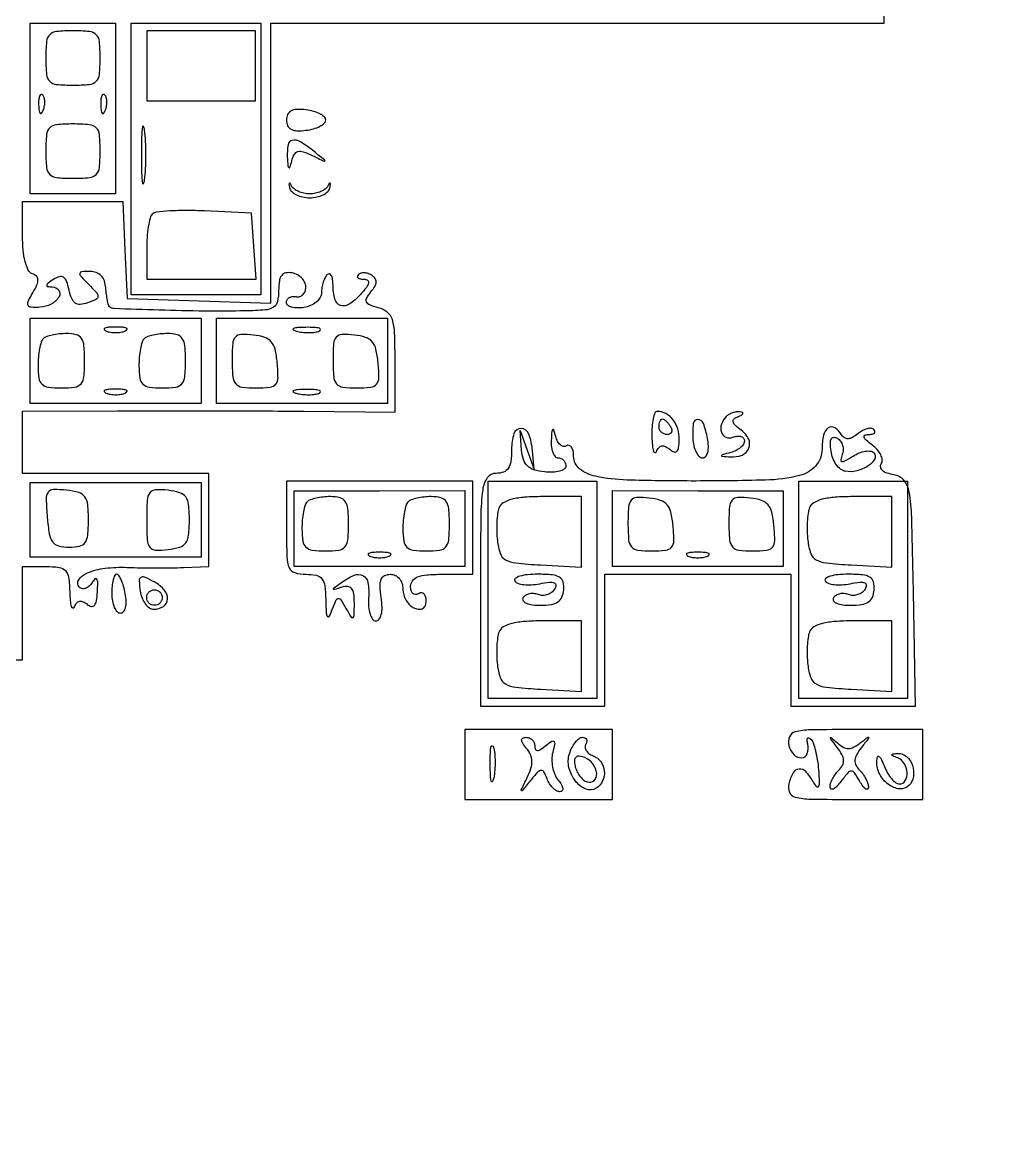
# Model space of a CAD drawing. Extents: x 4 to 1603, y 7 to 792.
# Drawn here: x 790 to 915.1, y 529 to 674.1 of the extents above; entities that cross this region are included whole.
import ezdxf

# ---------------------------------------------------------------- set-up
doc = ezdxf.new("R2010")
doc.units = 0

msp = doc.modelspace()

# ---------------------------------------------------------------- linework, layer by layer
for points in [[(4.463028, 790.750623, 0.090794), (4.267848, 789.688086, 0.000004), (4.202933, 675.011121, 0.000189), (4.180203, 548.51456, 0.000114), (4.244173, 398.5), (4.5, 7.5), (803.751263, 7.249377), (1603.002525, 6.998755), (1602.751263, 399.249377), (1602.5, 791.5), (803.718854, 791.750623, 0.000059), (387.797189, 791.831666, 0.000332), (164.795027, 791.700628, 0.000012), (5.544081, 791.497643, 0.311183)], [(793, 669.5, 0.021868), (793.093097, 667.372388, 0.176278), (793.5, 666.5, 0.176278), (794.372388, 666.093097, 0.021868), (796.5, 666, 0.021868), (798.627612, 666.093097, 0.176278), (799.5, 666.5, 0.176278), (799.906903, 667.372388, 0.021868), (800, 669.5, 0.021868), (799.906903, 671.627612, 0.176278), (799.5, 672.5, 0.176278), (798.627612, 672.906903, 0.021868), (796.5, 673, 0.021868), (794.372388, 672.906903, 0.176278), (793.5, 672.5, 0.176278), (793.093097, 671.627612, 0.021868)], [(792.078947, 663.416667, 0.018894), (792.137993, 662.670344, 0.168741), (792.279315, 662.37858, 0.470617), (792.461564, 662.395823, 0.054073), (792.683114, 662.8125, 0.051402), (792.839148, 663.359369, 0.05415), (792.876576, 663.916927, 0.060344), (792.797407, 664.402231, 0.126455), (792.604167, 664.729167, 0.296942), (792.385309, 664.77538, 0.208169), (792.200665, 664.592839, 0.077125), (792.089945, 664.112848, 0.028489)], [(800.078947, 663.416667, 0.018894), (800.137993, 662.670344, 0.168741), (800.279315, 662.37858, 0.470617), (800.461564, 662.395823, 0.054073), (800.683114, 662.8125, 0.051402), (800.839148, 663.359369, 0.05415), (800.876576, 663.916927, 0.060344), (800.797407, 664.402231, 0.126455), (800.604167, 664.729167, 0.296942), (800.385309, 664.77538, 0.208169), (800.200665, 664.592839, 0.077125), (800.089945, 664.112848, 0.028489)], [(824, 661.5, 0.106908), (824.156275, 660.777467, 0.167846), (824.589081, 660.320824, 0.114532), (825.354404, 660.124158, 0.036974), (826.531089, 660.183578, 0.03684), (827.50017, 660.37802, 0.052031), (828.318671, 660.700801, 0.064634), (828.882451, 661.093737, 0.211319), (829.062179, 661.5, 0.211319), (828.882451, 661.906263, 0.064634), (828.318671, 662.299199, 0.052031), (827.50017, 662.62198, 0.03684), (826.531089, 662.816422, 0.036974), (825.354404, 662.875842, 0.114532), (824.589081, 662.679176, 0.167846), (824.156275, 662.222533, 0.106908)], [(793, 657.5, 0.021868), (793.093097, 655.372388, 0.176278), (793.5, 654.5, 0.176278), (794.372388, 654.093097, 0.021868), (796.5, 654, 0.021868), (798.627612, 654.093097, 0.176278), (799.5, 654.5, 0.176278), (799.906903, 655.372388, 0.021868), (800, 657.5, 0.021868), (799.906903, 659.627612, 0.176278), (799.5, 660.5, 0.176278), (798.627612, 660.906903, 0.021868), (796.5, 661, 0.021868), (794.372388, 660.906903, 0.176278), (793.5, 660.5, 0.176278), (793.093097, 659.627612, 0.021868)], [(805.320074, 657, 0.005179), (805.344207, 654.670434, 0.025693), (805.43855, 653.364062, 0.707215), (805.576315, 653.333801, 0.108536), (805.723396, 653.75, 0.019375), (805.849065, 655.229765, 0.011494), (805.889766, 657, 0.011494), (805.849065, 658.770235, 0.019375), (805.723396, 660.25, 0.108536), (805.576315, 660.666199, 0.707215), (805.43855, 660.635938, 0.025693), (805.344207, 659.329566, 0.005179)], [(824.116001, 656.75, 0.005805), (824.187898, 655.612454, 0.196116), (824.306517, 655.374261, 0.54276), (824.449893, 655.414421, 0.011854), (824.688617, 656.246321, -0.060817), (825.023351, 657.091172, -0.206399), (825.479622, 657.448955, -0.149575), (826.161749, 657.422318, -0.028484), (827.322616, 656.941155, 0.000949), (828.836701, 656.213523, 0.416412), (828.933615, 656.248139, 0.345447), (828.907752, 656.360294, 0.000871), (827.55887, 657.444834, 0.027387), (825.79955, 658.702666, 0.193636), (824.786671, 658.890533, 0.306877), (824.216866, 658.310083, 0.058102)], [(824.408333, 652.775, 0.155456), (824.680097, 652.287265, 0.074338), (825.276198, 651.874531, 0.062697), (826.088307, 651.594578, 0.05173), (827, 651.5, 0.05173), (827.911693, 651.594578, 0.062697), (828.723802, 651.874531, 0.074338), (829.319903, 652.287265, 0.155456), (829.591667, 652.775, 0.013819), (829.671476, 653.233682, 0.236791), (829.624792, 653.374375, 0.485648), (829.52802, 653.362824, 0.021854), (829.341667, 653.025, -0.118064), (829.013908, 652.632242, -0.056994), (828.444115, 652.301094, -0.0519), (827.738971, 652.076079, -0.051341), (827, 652, -0.051341), (826.261029, 652.076079, -0.0519), (825.555885, 652.301094, -0.056994), (824.986092, 652.632242, -0.118064), (824.658333, 653.025, 0.021854), (824.47198, 653.362824, 0.485648), (824.375208, 653.374375, 0.236791), (824.328524, 653.233682, 0.013819)], [(806.70896, 649.375627, 0.138199), (806.43272, 648.882631, 0.020315), (806.208257, 647.748882, 0.021642), (806.051899, 646.353042, 0.01707), (806, 644.833333), (806, 641), (813.057498, 641), (820.114996, 641), (819.807498, 645.25), (819.5, 649.5), (813.45896, 649.792294, 0.011417), (811.093168, 649.852668, 0.016084), (808.984219, 649.790469, 0.012254), (807.26273, 649.641784, 0.170302)], [(792.666667, 633.333333, 0.12431), (792.408273, 632.900353, 0.025624), (792.195833, 632.030208, 0.025482), (792.048954, 630.96693, 0.021582), (792, 629.833333, 0.035239), (792.1105, 628.267415, 0.169872), (792.514706, 627.486111, 0.16015), (793.333343, 627.101481, 0.030416), (795, 627, 0.032088), (796.739808, 627.111769, 0.185552), (797.535714, 627.541667, 0.157079), (797.911937, 628.438974, 0.021354), (798, 630.5, 0.021655), (797.916599, 632.424735, 0.126009), (797.583333, 633.375, 0.187622), (796.90652, 633.849915, 0.060305), (795.666667, 634, 0.026022), (794.724524, 633.950933, 0.028659), (793.822917, 633.804167, 0.029781), (793.075903, 633.590804, 0.11238)], [(800.75, 634.337719, 0.057986), (801.320008, 634.181385, 0.037979), (802, 634.12966, 0.037979), (802.679992, 634.181385, 0.057986), (803.25, 634.337719, 0.174857), (803.459382, 634.525001, 0.447206), (803.398438, 634.693942, 0.078554), (802.89144, 634.810911, 0.017491), (802, 634.842105, 0.017491), (801.10856, 634.810911, 0.078554), (800.601562, 634.693942, 0.447206), (800.540618, 634.525001, 0.174857)], [(805.666667, 633.333333, 0.12431), (805.408273, 632.900353, 0.025624), (805.195833, 632.030208, 0.025482), (805.048954, 630.96693, 0.021582), (805, 629.833333, 0.035239), (805.1105, 628.267415, 0.169872), (805.514706, 627.486111, 0.16015), (806.333343, 627.101481, 0.030416), (808, 627, 0.032088), (809.739808, 627.111769, 0.185552), (810.535714, 627.541667, 0.157079), (810.911937, 628.438974, 0.021354), (811, 630.5, 0.021655), (810.916599, 632.424735, 0.126009), (810.583333, 633.375, 0.187622), (809.90652, 633.849915, 0.060305), (808.666667, 634, 0.026022), (807.724524, 633.950933, 0.028659), (806.822917, 633.804167, 0.029781), (806.075903, 633.590804, 0.11238)], [(817, 630.566422, 0.020473), (817.086883, 628.445404, 0.158247), (817.464736, 627.541055, 0.186769), (818.269116, 627.110095, 0.030651), (820.063358, 627, 0.026112), (821.870713, 627.094452, 0.193387), (822.617967, 627.489659, 0.179517), (822.914676, 628.310111, 0.021973), (822.813358, 630.25, 0.032252), (822.533376, 631.978305, 0.121741), (822.043059, 632.949869, 0.139735), (821.198417, 633.50744, 0.047844), (819.75, 633.816422, 0.034973), (818.148722, 633.887952, 0.213995), (817.42059, 633.538996, 0.159249), (817.074935, 632.68944, 0.017643)], [(825.269032, 634.307009, 0.037336), (826.036634, 634.167106, 0.029507), (826.880008, 634.127736, 0.030339), (827.671085, 634.185595, 0.06278), (828.269032, 634.344063, 0.31318), (828.386009, 634.52287, 0.333666), (828.257153, 634.684921, 0.052471), (827.580113, 634.787295, 0.014395), (826.5, 634.805051, 0.012823), (825.431793, 634.764444, 0.080377), (824.900903, 634.643467, 0.597527), (824.883358, 634.48334, 0.087174)], [(830, 630.566422, 0.020473), (830.086883, 628.445404, 0.158247), (830.464736, 627.541055, 0.186769), (831.269116, 627.110095, 0.030651), (833.063358, 627, 0.026112), (834.870713, 627.094452, 0.193387), (835.617967, 627.489659, 0.179517), (835.914676, 628.310111, 0.021973), (835.813358, 630.25, 0.032252), (835.533376, 631.978305, 0.121741), (835.043059, 632.949869, 0.139735), (834.198417, 633.50744, 0.047844), (832.75, 633.816422, 0.034973), (831.148722, 633.887952, 0.213995), (830.42059, 633.538996, 0.159249), (830.074935, 632.68944, 0.017643)], [(800.75, 626.337719, 0.057986), (801.320008, 626.181385, 0.037979), (802, 626.12966, 0.037979), (802.679992, 626.181385, 0.057986), (803.25, 626.337719, 0.174857), (803.459382, 626.525001, 0.447206), (803.398438, 626.693942, 0.078554), (802.89144, 626.810911, 0.017491), (802, 626.842105, 0.017491), (801.10856, 626.810911, 0.078554), (800.601562, 626.693942, 0.447206), (800.540618, 626.525001, 0.174857)], [(825.269032, 626.307009, 0.037336), (826.036634, 626.167106, 0.029507), (826.880008, 626.127736, 0.030339), (827.671085, 626.185595, 0.06278), (828.269032, 626.344063, 0.31318), (828.386009, 626.52287, 0.333666), (828.257153, 626.684921, 0.052471), (827.580113, 626.787295, 0.014395), (826.5, 626.805051, 0.012823), (825.431793, 626.764444, 0.080377), (824.900903, 626.643467, 0.597527), (824.883358, 626.48334, 0.087174)], [(871.078947, 620.75, 0.015258), (871.143181, 619.57902, 0.052727), (871.286954, 618.834135, 0.295667), (871.476775, 618.674311, 0.340873), (871.676193, 618.791738, -0.077445), (871.979102, 619.301498, -0.177582), (872.359231, 619.523486, -0.159268), (872.823604, 619.458603, -0.059575), (873.38296, 619.097134, 0.077039), (873.933898, 618.767671, 0.300627), (874.304047, 618.842275, 0.167847), (874.529716, 619.303248, 0.027742), (874.597153, 620.305397, 0.0735), (874.403255, 621.73278, 0.094487), (873.804391, 622.911243, 0.10628), (872.879821, 623.690713, 0.117606), (871.75, 623.984687, 0.316217), (871.463947, 623.792279, 0.040419), (871.243503, 623.040814, 0.035476), (871.102861, 621.994619, 0.021752)], [(880.666667, 623.333333, 0.11594), (880.050241, 622.338106, 0.157174), (880.037737, 621.287727, 0.220185), (880.607668, 620.655147, 0.195018), (881.5, 620.638374, -0.06016), (882.074154, 620.782677, -0.106004), (882.559375, 620.741255, -0.15007), (882.878024, 620.525913, -0.171292), (883, 620.180313, -0.147005), (882.870995, 619.751018, -0.070443), (882.485937, 619.315949, -0.060582), (881.919359, 618.94098, -0.052049), (881.25, 618.689326, 0.002679), (880.148739, 618.395223, 0.309854), (880.057158, 618.287269, 0.420376), (880.133405, 618.195509, 0.003272), (881.190983, 618.116001, 0.114294), (882.692034, 618.356867, 0.20137), (883.566916, 619.22954, 0.211968), (883.532767, 620.426793, 0.123918), (882.599772, 621.550703, -0.025083), (881.806288, 622.194369, -0.155047), (881.543451, 622.641452, -0.281567), (881.664942, 623.0019, -0.079091), (882.196997, 623.320052, 0.028686), (882.639713, 623.527623, 0.183156), (882.799014, 623.711943, 0.412911), (882.734271, 623.852092, 0.070648), (882.416667, 623.921053, 0.056785), (881.952946, 623.902167, 0.042489), (881.455729, 623.780976, 0.043368), (881.000958, 623.582947, 0.072132)], [(873.5, 622, -0.082592), (873.656512, 621.6179, -0.161196), (873.6254, 621.29375, -0.182303), (873.413961, 621.078288, -0.108972), (873.059017, 621, -0.093332), (872.654762, 621.076123, -0.09642), (872.311086, 621.29375, -0.099167), (872.081062, 621.618444, -0.105053), (872, 622, -0.042167), (872.032345, 622.382849, -0.061769), (872.129539, 622.70625, -0.081139), (872.272352, 622.92554, -0.210953), (872.440983, 623, -0.151918), (872.65171, 622.934461, -0.038439), (872.933975, 622.70625, -0.035638), (873.231006, 622.382774, -0.029505)], [(876.355787, 620.500706, 0.042242), (876.49264, 619.543925, 0.0598), (876.78409, 618.735373, 0.076526), (877.175384, 618.18515, 0.20251), (877.611328, 618.000706, 0.223983), (878.013638, 618.190134, 0.110909), (878.274614, 618.705008, 0.071858), (878.358602, 619.503903, 0.037558), (878.244751, 620.5, 0.039653), (877.71403, 622.431548, 0.315651), (876.997388, 622.934431, 0.38048), (876.412512, 622.414418, 0.043663)], [(853, 619.083333, -0.029031), (852.909666, 617.528816, -0.115341), (852.587838, 616.635417, -0.168357), (851.98057, 616.162372, -0.082235), (851, 616, 0.245279), (849.882367, 615.416641, 0.119596), (849.283333, 613.875, 0.030926), (849.042075, 610.469187, 0.002222), (849, 601), (849, 586), (857, 586), (865, 586), (865, 594.5), (865, 603), (877, 603), (889, 603), (889, 594.5), (889, 586), (897.026733, 586), (905.053466, 586), (904.776733, 600.75, 0.002205), (904.554382, 610.344787, 0.034885), (904.23725, 613.593106, 0.134666), (903.536047, 615.102946, 0.183852), (902.235169, 615.821494, -0.045176), (901.377139, 616.023573, -0.100007), (900.796509, 616.356746, -0.165341), (900.556433, 616.773352, -0.189377), (900.637944, 617.223198, 0.167611), (900.753753, 617.737606, 0.085298), (900.567794, 618.382158, 0.069155), (900.11753, 619.055869, 0.053095), (899.461646, 619.651704, -0.020035), (898.697084, 620.25922, -0.129026), (898.419781, 620.662246, -0.39395), (898.523579, 620.904683, -0.104302), (898.975537, 621, 0.046348), (899.453326, 621.044384, 0.137502), (899.745746, 621.188735, 0.260139), (899.817968, 621.399612, 0.152763), (899.690833, 621.642501, 0.184771), (899.338534, 621.799818, 0.078334), (898.815495, 621.746393, 0.062514), (898.209786, 621.502353, 0.046247), (897.613194, 621.093942, -0.042758), (896.932773, 620.621153, -0.113862), (896.370421, 620.450245, -0.160084), (895.908743, 620.567725, -0.113122), (895.530011, 620.951442, 0.107123), (894.6416, 621.873146, 0.313625), (893.805095, 621.858538, 0.186125), (893.187715, 620.911009, 0.052407), (893, 619.125, -0.182271), (892.188899, 616.973936, -0.153859), (890.095805, 615.706997, -0.053523), (885.736786, 615.12808, -0.006595), (876.125, 615.013655, -0.006765), (867.909094, 615.135377, -0.044466), (863.824647, 615.616346, -0.117016), (861.768644, 616.581916, -0.22855), (861, 618.175648, 0.046793), (860.933944, 618.879942, 0.10188), (860.728482, 619.379651, 0.179615), (860.425124, 619.597232, 0.20801), (860.075682, 619.546774, -0.183658), (859.687459, 619.471988, -0.13522), (859.287851, 619.660981, -0.095139), (858.935574, 620.105169, -0.056469), (858.691683, 620.737757, 0.010757), (858.447599, 621.597332, 0.53838), (858.305766, 621.638863, 0.201311), (858.188342, 621.408029, 0.005439), (858.116001, 620.25, 0.042511), (858.144838, 619.388503, 0.06407), (858.327825, 618.660938, 0.086223), (858.626691, 618.169492, 0.216384), (859, 618, -0.105805), (859.381547, 617.918347, -0.099294), (859.70625, 617.686738, -0.096216), (859.923904, 617.340671, -0.09266), (860, 616.933578, -0.249719), (859.795321, 616.549316, -0.081602), (859.192188, 616.273366, -0.058686), (858.303493, 616.139948, -0.036601), (857.25, 616.183578, -0.044844), (855.893139, 616.464547, -0.117577), (855.039528, 616.962282, -0.126631), (854.539308, 617.765665, -0.056192), (854.298444, 619), (854.096889, 621.5), (855, 619), (855.903111, 616.5), (855.701556, 618.921672, 0.068694), (855.225976, 621.04631, 0.296684), (854.234948, 621.778937, 0.34558), (853.310232, 621.138543, 0.07505)], [(895.605174, 618.413482, 0.039611), (895.405762, 617.738412, 0.43611), (895.551154, 617.532343, 0.163705), (895.955552, 617.610395, 0.010763), (896.991522, 618.226778, -0.044066), (897.781861, 618.628415, -0.055778), (898.570936, 618.847356, -0.06673), (899.242953, 618.864803, -0.171166), (899.675561, 618.657772, -0.337118), (899.784232, 617.858254, -0.12003), (898.944091, 616.96386, -0.08238), (897.473915, 616.318993, -0.10537), (896, 616.261469, -0.129079), (895.40138, 616.534341, -0.068549), (894.842484, 617.134901, -0.060988), (894.405324, 617.952975, -0.057004), (894.165904, 618.871207, -0.026865), (894.076663, 619.888971, -0.124851), (894.201295, 620.46059, -0.289465), (894.512325, 620.648802, -0.134356), (894.984078, 620.50984, -0.101316), (895.383976, 620.133154, -0.081505), (895.641836, 619.600277, -0.078883), (895.721206, 618.995976, -0.085095)], [(824, 609, 0.007344), (824.055253, 605.238228, 0.091609), (824.354167, 603.85, 0.224968), (825.064029, 603.210324, 0.072846), (826.5, 603, -0.050391), (827.838657, 602.864743, -0.176876), (828.564873, 602.417971, -0.136751), (828.939439, 601.525391, -0.025978), (829.070285, 599.75, 0.006163), (829.128545, 598.034565, 0.132461), (829.281538, 597.556395, 0.577732), (829.505824, 597.567625, 0.025043), (829.905509, 598.455648, -0.011229), (830.419364, 599.687115, -0.281869), (830.708283, 599.886284, -0.274486), (831.022792, 599.721864, -0.010776), (831.710223, 598.553319, 0.010055), (832.344365, 597.47179, 0.429517), (832.579499, 597.42192, 0.241003), (832.73246, 597.704985, 0.00561), (832.75, 599.268319, 0.031659), (832.67232, 600.493917, 0.136278), (832.392146, 601.161274, 0.214303), (831.891255, 601.422176, 0.091475), (831.125, 601.326316, -0.004131), (830.156272, 601.0281, -0.435547), (830.048774, 601.091254, -0.296351), (830.10308, 601.236359, -0.003218), (831, 601.890355, -0.053206), (832.712696, 602.864805, -0.227636), (833.855303, 602.822883, -0.236427), (834.508199, 601.912496, -0.056798), (834.593077, 600, 0.034462), (834.592814, 598.830549, 0.057775), (834.772505, 597.865524, 0.080764), (835.093486, 597.218796, 0.241784), (835.519498, 597, 0.237384), (835.950127, 597.216658, 0.103174), (836.226291, 597.814248, 0.063898), (836.321076, 598.762267, 0.029448), (836.213308, 600, -0.024987), (836.071307, 601.478263, -0.105029), (836.215669, 602.353394, -0.185943), (836.647561, 602.825952, -0.116179), (837.386501, 603, -0.111808), (838.015079, 602.85766, -0.105276), (838.536914, 602.456692, -0.096839), (838.880898, 601.845719, -0.080096), (839, 601.106989, 0.07271), (839.112085, 600.340293, 0.064008), (839.440625, 599.600966, 0.066864), (839.926463, 598.999607, 0.098143), (840.5, 598.638374, 0.076235), (841.122482, 598.50294, 0.158198), (841.598721, 598.625426, 0.166538), (841.896641, 598.997464, 0.086507), (842, 599.590402, 0.067775), (841.926548, 600.129793, 0.141436), (841.70625, 600.487745, 0.190681), (841.379785, 600.611094, 0.135314), (841, 600.5, -0.139169), (840.620352, 600.392057, -0.191142), (840.29375, 600.521475, -0.138808), (840.073267, 600.889346, -0.066118), (840, 601.440983, -0.163946), (840.243595, 602.163928, -0.138157), (840.89143, 602.652561, -0.073248), (842.073937, 602.923715, -0.019796), (844, 603), (848, 603), (848, 609), (848, 615), (836, 615), (824, 615)], [(793.185303, 610.322665, 0.020008), (793.446971, 608.19113, 0.118684), (793.879438, 607.163736, 0.177569), (794.642049, 606.659031, 0.058356), (796, 606.5, 0.050766), (797.36222, 606.638668, 0.189121), (798.071429, 607.1, 0.13443), (798.415691, 608.034425, 0.021436), (798.5, 610, 0.024352), (798.403524, 611.97967, 0.135138), (798.025903, 612.964821, 0.165484), (797.239475, 613.512265, 0.041519), (795.685303, 613.822665, 0.030352), (793.988119, 613.91347, 0.2403), (793.31103, 613.561925, 0.163958), (793.051609, 612.708882, 0.013086)], [(806, 610, 0.012842), (806.065399, 607.454178, 0.144246), (806.39721, 606.509807, 0.23102), (807.121331, 606.121405, 0.03822), (808.75, 606.183578, 0.043864), (810.256936, 606.492549, 0.165614), (811.03097, 607.04298, 0.132545), (811.404192, 608.031998, 0.024327), (811.5, 610, 0.024327), (811.404192, 611.968002, 0.132545), (811.03097, 612.95702, 0.165614), (810.256936, 613.507451, 0.043864), (808.75, 613.816422, 0.03822), (807.121331, 613.878595, 0.23102), (806.39721, 613.490193, 0.144246), (806.065399, 612.545822, 0.012842)], [(826.666667, 612.333333, 0.12431), (826.408273, 611.900353, 0.025624), (826.195833, 611.030208, 0.025482), (826.048954, 609.96693, 0.021582), (826, 608.833333, 0.035239), (826.1105, 607.267415, 0.169872), (826.514706, 606.486111, 0.16015), (827.333343, 606.101481, 0.030416), (829, 606, 0.032088), (830.739808, 606.111769, 0.185552), (831.535714, 606.541667, 0.157079), (831.911937, 607.438974, 0.021354), (832, 609.5, 0.021655), (831.916599, 611.424735, 0.126009), (831.583333, 612.375, 0.187622), (830.90652, 612.849915, 0.060305), (829.666667, 613, 0.026022), (828.724524, 612.950933, 0.028659), (827.822917, 612.804167, 0.029781), (827.075903, 612.590804, 0.11238)], [(839.666667, 612.333333, 0.12431), (839.408273, 611.900353, 0.025624), (839.195833, 611.030208, 0.025482), (839.048954, 609.96693, 0.021582), (839, 608.833333, 0.035239), (839.1105, 607.267415, 0.169872), (839.514706, 606.486111, 0.16015), (840.333343, 606.101481, 0.030416), (842, 606, 0.032088), (843.739808, 606.111769, 0.185552), (844.535714, 606.541667, 0.157079), (844.911937, 607.438974, 0.021354), (845, 609.5, 0.021655), (844.916599, 611.424735, 0.126009), (844.583333, 612.375, 0.187622), (843.90652, 612.849915, 0.060305), (842.666667, 613, 0.026022), (841.724524, 612.950933, 0.028659), (840.822917, 612.804167, 0.029781), (840.075903, 612.590804, 0.11238)], [(851.394042, 611.584473, 0.058637), (851.206621, 610.848226, 0.020187), (851.105758, 609.75213, 0.019741), (851.091117, 608.523517, 0.021616), (851.175426, 607.334473, 0.053378), (851.543129, 605.695281, 0.184798), (852.225618, 604.873048, 0.102963), (853.545823, 604.454036, 0.011155), (856.75, 604.19774), (862, 603.895481), (862, 608.44774), (862, 613), (856.968615, 613, 0.01783), (854.686304, 612.918585, 0.044368), (853.038489, 612.652675, 0.065606), (851.938428, 612.213687, 0.175177)], [(868, 609.566422, 0.020473), (868.086883, 607.445404, 0.158247), (868.464736, 606.541055, 0.186769), (869.269116, 606.110095, 0.030651), (871.063358, 606, 0.026112), (872.870713, 606.094452, 0.193387), (873.617967, 606.489659, 0.179517), (873.914676, 607.310111, 0.021973), (873.813358, 609.25, 0.032252), (873.533376, 610.978305, 0.121741), (873.043059, 611.949869, 0.139735), (872.198417, 612.50744, 0.047844), (870.75, 612.816422, 0.034973), (869.148722, 612.887952, 0.213995), (868.42059, 612.538996, 0.159249), (868.074935, 611.68944, 0.017643)], [(881, 609.566422, 0.020473), (881.086883, 607.445404, 0.158247), (881.464736, 606.541055, 0.186769), (882.269116, 606.110095, 0.030651), (884.063358, 606, 0.026112), (885.870713, 606.094452, 0.193387), (886.617967, 606.489659, 0.179517), (886.914676, 607.310111, 0.021973), (886.813358, 609.25, 0.032252), (886.533376, 610.978305, 0.121741), (886.043059, 611.949869, 0.139735), (885.198417, 612.50744, 0.047844), (883.75, 612.816422, 0.034973), (882.148722, 612.887952, 0.213995), (881.42059, 612.538996, 0.159249), (881.074935, 611.68944, 0.017643)], [(891.394042, 611.584473, 0.058637), (891.206621, 610.848226, 0.020187), (891.105758, 609.75213, 0.019741), (891.091117, 608.523517, 0.021616), (891.175426, 607.334473, 0.053378), (891.543129, 605.695281, 0.184798), (892.225618, 604.873048, 0.102963), (893.545823, 604.454036, 0.011155), (896.75, 604.19774), (902, 603.895481), (902, 608.44774), (902, 613), (896.968615, 613, 0.01783), (894.686304, 612.918585, 0.044368), (893.038489, 612.652675, 0.065606), (891.938428, 612.213687, 0.175177)], [(834.75, 605.337719, 0.057986), (835.320008, 605.181385, 0.037979), (836, 605.12966, 0.037979), (836.679992, 605.181385, 0.057986), (837.25, 605.337719, 0.174857), (837.459382, 605.525001, 0.447206), (837.398438, 605.693942, 0.078554), (836.89144, 605.810911, 0.017491), (836, 605.842105, 0.017491), (835.10856, 605.810911, 0.078554), (834.601562, 605.693942, 0.447206), (834.540618, 605.525001, 0.174857)], [(875.75, 605.337719, 0.057986), (876.320008, 605.181385, 0.037979), (877, 605.12966, 0.037979), (877.679992, 605.181385, 0.057986), (878.25, 605.337719, 0.174857), (878.459382, 605.525001, 0.447206), (878.398438, 605.693942, 0.078554), (877.89144, 605.810911, 0.017491), (877, 605.842105, 0.017491), (876.10856, 605.810911, 0.078554), (875.601562, 605.693942, 0.447206), (875.540618, 605.525001, 0.174857)], [(801.5, 600.5, 0.042518), (801.581535, 599.542898, 0.062162), (801.826453, 598.734375, 0.081622), (802.1864, 598.18639, 0.209677), (802.611328, 598, 0.223945), (803.013611, 598.189691, 0.110803), (803.274567, 598.704882, 0.071827), (803.358569, 599.503954, 0.037571), (803.244751, 600.5, 0.022973), (803.015615, 601.457786, 0.034398), (802.721162, 602.265625, 0.037072), (802.408093, 602.849183, 0.256482), (802.133423, 603, 0.294118), (801.888303, 602.842157, 0.04464), (801.686068, 602.265625, 0.038139), (801.545862, 601.458076, 0.023921)], [(805.170245, 600.827867, 0.056896), (805.401728, 599.93762, 0.069006), (805.81928, 599.183811, 0.081939), (806.350571, 598.675153, 0.151167), (806.916667, 598.5, 0.144281), (808.169068, 598.869078, 0.249837), (808.683513, 599.793162, 0.184103), (808.252215, 600.990295, 0.092631), (806.98101, 602.010163, 0.017556), (805.720164, 602.62903, 0.255238), (805.241877, 602.591347, 0.270284), (805.032373, 602.17314, 0.019297)], [(853.417116, 602.134109, 0.180869), (853.803187, 601.834877, 0.047851), (854.58011, 601.672645, 0.042155), (855.562402, 601.647131, 0.032659), (856.624758, 601.779098, -0.018673), (857.873971, 601.969869, -0.116625), (858.511742, 601.894261, -0.331539), (858.710419, 601.591231, -0.124038), (858.547474, 601.076815, -0.09529), (858.157791, 600.653098, -0.080838), (857.616441, 600.374091, -0.080072), (857.009583, 600.279418, -0.090587), (856.430874, 600.388152, 0.071657), (855.864172, 600.516866, 0.074475), (855.291936, 600.47766, 0.081683), (854.802061, 600.281948, 0.119091), (854.473008, 599.956326, 0.309364), (854.489836, 599.594502, 0.13155), (854.89166, 599.280921, 0.068185), (855.677475, 599.067736, 0.0322), (856.728179, 599, 0.036795), (858.107623, 599.101652, 0.110792), (858.982845, 599.438905, 0.145428), (859.493424, 600.053169, 0.082553), (859.725047, 601, 0.083882), (859.630975, 602.017566, 0.195567), (859.178634, 602.617786, 0.114278), (858.230977, 602.92255, 0.020899), (856.378834, 603, 0.023495), (855.074403, 602.938671, 0.047654), (854.066371, 602.745645, 0.083153), (853.484181, 602.464157, 0.395964)], [(893.417116, 602.134109, 0.180869), (893.803187, 601.834877, 0.047851), (894.58011, 601.672645, 0.042155), (895.562402, 601.647131, 0.032659), (896.624758, 601.779098, -0.018673), (897.873971, 601.969869, -0.116625), (898.511742, 601.894261, -0.331539), (898.710419, 601.591231, -0.124038), (898.547474, 601.076815, -0.09529), (898.157791, 600.653098, -0.080838), (897.616441, 600.374091, -0.080072), (897.009583, 600.279418, -0.090587), (896.430874, 600.388152, 0.071657), (895.864172, 600.516866, 0.074475), (895.291936, 600.47766, 0.081683), (894.802061, 600.281948, 0.119091), (894.473008, 599.956326, 0.309364), (894.489836, 599.594502, 0.13155), (894.89166, 599.280921, 0.068185), (895.677475, 599.067736, 0.0322), (896.728179, 599, 0.036795), (898.107623, 599.101652, 0.110792), (898.982845, 599.438905, 0.145428), (899.493424, 600.053169, 0.082553), (899.725047, 601, 0.083882), (899.630975, 602.017566, 0.195567), (899.178634, 602.617786, 0.114278), (898.230977, 602.92255, 0.020899), (896.378834, 603, 0.023495), (895.074403, 602.938671, 0.047654), (894.066371, 602.745645, 0.083153), (893.484181, 602.464157, 0.395964)], [(808, 600, -0.099038), (807.923658, 599.618362, -0.097945), (807.70625, 599.29375, -0.097945), (807.381638, 599.076342, -0.099038), (807, 599, -0.099038), (806.618362, 599.076342, -0.097945), (806.29375, 599.29375, -0.097945), (806.076342, 599.618362, -0.099038), (806, 600, -0.099038), (806.076342, 600.381638, -0.097945), (806.29375, 600.70625, -0.097945), (806.618362, 600.923658, -0.099038), (807, 601, -0.099038), (807.381638, 600.923658, -0.097945), (807.70625, 600.70625, -0.097945), (807.923658, 600.381638, -0.099038)], [(851.394042, 595.584473, 0.058637), (851.206621, 594.848226, 0.020187), (851.105758, 593.75213, 0.019741), (851.091117, 592.523517, 0.021616), (851.175426, 591.334473, 0.053378), (851.543129, 589.695281, 0.184798), (852.225618, 588.873048, 0.102963), (853.545823, 588.454036, 0.011155), (856.75, 588.19774), (862, 587.895481), (862, 592.44774), (862, 597), (856.968615, 597, 0.01783), (854.686304, 596.918585, 0.044368), (853.038489, 596.652675, 0.065606), (851.938428, 596.213687, 0.175177)], [(891.394042, 595.584473, 0.058637), (891.206621, 594.848226, 0.020187), (891.105758, 593.75213, 0.019741), (891.091117, 592.523517, 0.021616), (891.175426, 591.334473, 0.053378), (891.543129, 589.695281, 0.184798), (892.225618, 588.873048, 0.102963), (893.545823, 588.454036, 0.011155), (896.75, 588.19774), (902, 587.895481), (902, 592.44774), (902, 597), (896.968615, 597, 0.01783), (894.686304, 596.918585, 0.044368), (893.038489, 596.652675, 0.065606), (891.938428, 596.213687, 0.175177)], [(888.720944, 580.959108, 0.121785), (889.369566, 579.766587, 0.228347), (890.365797, 579.367211, 0.296453), (891.098719, 579.917617, 0.148095), (891.166667, 581.125, -0.03434), (891.083614, 581.61121, -0.164177), (891.145526, 581.881817, -0.367029), (891.312611, 581.936613, -0.100024), (891.562785, 581.770549, -0.113829), (891.861153, 581.293282, -0.022), (892.152274, 580.310689, -0.022374), (892.394828, 579.109844, -0.019017), (892.545221, 577.825149, -0.007569), (892.648975, 576.189968, -0.119917), (892.544278, 575.64694, -0.561386), (892.30693, 575.618669, -0.039034), (891.849413, 576.3046, 0.058701), (890.922316, 577.58291, 0.234878), (890.045135, 577.917761, 0.246198), (889.279613, 577.416737, 0.063259), (888.710251, 576, 0.173194), (888.805363, 574.912124, 0.230563), (889.561378, 574.291459, 0.054708), (891.538459, 574.043264, 0.003894), (897.09362, 574), (906, 574), (906, 578.5), (906, 583), (897.09362, 583, 0.003811), (891.491555, 582.957305, 0.056021), (889.539294, 582.707694, 0.238056), (888.799918, 582.076657, 0.164627)], [(856, 580.877555, 0.100525), (856.088671, 580.440974, 0.312141), (856.329298, 580.288456, 0.140329), (856.745472, 580.425921, 0.02372), (857.421326, 580.934706, -0.0202), (858.182056, 581.515817, -0.364418), (858.46575, 581.491077, -0.252362), (858.563529, 581.163989, -0.012966), (858.303301, 580.051824, 0.064534), (858.188537, 579.152242, 0.048189), (858.286773, 578.15614, 0.048968), (858.569154, 577.218306, 0.075745), (859.00442, 576.494674, -0.035168), (859.431851, 575.899005, -0.101014), (859.605881, 575.423378, -0.224293), (859.517163, 575.128087, -0.212529), (859.229434, 575, -0.135545), (858.794278, 575.120174, -0.061973), (858.325882, 575.485715, -0.054777), (857.897511, 576.02102, -0.049799), (857.579471, 576.653497, 0.034221), (857.165764, 577.544202, 0.304596), (856.800713, 577.732502, 0.183309), (856.343879, 577.496, 0.013552), (855.417316, 576.403497, -0.001165), (854.382519, 575.120247, -0.44785), (854.27654, 575.115187, -0.316141), (854.255193, 575.244195, -0.000993), (855.014228, 576.813922, 0.034464), (855.493715, 578.002373, 0.083322), (855.633255, 578.936263, 0.10085), (855.451654, 579.752342, 0.068292), (854.946949, 580.563922, -0.023967), (854.436556, 581.242609, -0.138014), (854.295474, 581.664689, -0.310087), (854.446235, 581.908892, -0.104463), (854.877555, 582, -0.099038), (855.305923, 581.91431, -0.097945), (855.670282, 581.670282, -0.097945), (855.91431, 581.305923, -0.099038)], [(862.564761, 581.104785, 0.160704), (862.472387, 580.718783, 0.122111), (862.612949, 580.304103, 0.094924), (862.975437, 579.922037, 0.064087), (863.505744, 579.63617, -0.146447), (864.497967, 578.870487, -0.132793), (864.953555, 577.655298, -0.132928), (864.734587, 576.37704, -0.146858), (863.904039, 575.440693, -0.241673), (862.575657, 575.335102, -0.130133), (861.238455, 576.359572, -0.106268), (860.400071, 578.110793, -0.136357), (860.464609, 579.888493, -0.039992), (860.794192, 580.696553, -0.049932), (861.229205, 581.379745, -0.058362), (861.698326, 581.850776, -0.1693), (862.126405, 582, -0.102535), (862.461444, 581.930563, -0.178546), (862.664219, 581.737031, -0.166413), (862.700869, 581.44663, -0.087551)], [(897.926206, 581.273794, -0.002555), (898.903543, 582.027281, -0.526018), (899.001411, 581.995194, -0.240597), (898.971004, 581.834254, -0.001696), (898.092382, 580.707618, 0.036243), (897.465235, 579.777572, 0.109505), (897.238753, 579.052321, 0.141035), (897.366069, 578.410005, 0.07753), (897.842382, 577.757618, -0.041411), (898.283113, 577.237141, -0.036956), (898.651017, 576.631613, -0.038866), (898.899322, 576.035021, -0.086631), (898.969591, 575.55, -0.243351), (898.853083, 575.339928, -0.310002), (898.637231, 575.342996, -0.083259), (898.291347, 575.68624, -0.024089), (897.880854, 576.319774, 0.017963), (897.183473, 577.425517, 0.24795), (896.778408, 577.639548, 0.219768), (896.341826, 577.437916, 0.014214), (895.443066, 576.319774, -0.027059), (894.909621, 575.689944, -0.078817), (894.459481, 575.342996, -0.235783), (894.176366, 575.332733, -0.285835), (894.031803, 575.55, -0.086763), (894.101546, 576.035027, -0.038941), (894.349393, 576.631613, -0.037023), (894.716991, 577.23714, -0.04147), (895.157618, 577.757618, 0.076033), (895.636921, 578.410015, 0.138409), (895.771662, 579.052321, 0.108862), (895.558968, 579.777862, 0.036726), (894.955847, 580.707618, -0.001602), (894.148828, 581.778798, -0.170443), (894.094829, 581.950428, -0.631586), (894.168399, 581.982521, -0.002969), (894.974435, 581.273794, 0.051187), (895.73897, 580.722311, 0.131402), (896.392336, 580.547587, 0.123486), (897.07162, 580.717949, 0.042635)], [(850.707261, 576.761659, -0.082665), (850.54341, 576.319562, -0.67161), (850.394187, 576.339362, -0.053901), (850.284834, 577.071102, -0.008901), (850.252183, 578.5, -0.009782), (850.273069, 579.938425, -0.038992), (850.37161, 580.814362, -0.417468), (850.523779, 580.916221, -0.285845), (850.68708, 580.761659, -0.041951), (850.830983, 579.934218, -0.020826), (850.880728, 578.869594, -0.020511), (850.840609, 577.754739, -0.028254)], [(861.177351, 578.329359, 0.061011), (861.393606, 577.662154, 0.053079), (861.772409, 577.032164, 0.055843), (862.247785, 576.530995, 0.094989), (862.75, 576.249533, 0.271076), (863.631476, 576.435585, 0.2383), (863.971415, 577.323922, 0.134359), (863.482158, 578.58716, 0.1429), (862.427351, 579.389504, 0.055332), (861.726994, 579.57271, 0.215418), (861.306721, 579.452293, 0.213542), (861.117, 579.056139, 0.054411)], [(902.967776, 576, 0.26073), (903.718154, 576.419831, 0.155164), (903.971111, 577.44147, 0.121171), (903.599162, 578.617503, 0.161324), (902.75, 579.337719, -0.01027), (902.10877, 579.611907, -0.30932), (902.02218, 579.754345, -0.36718), (902.126789, 579.864951, -0.011982), (902.781385, 579.921053, -0.200763), (903.884577, 579.537348, -0.129593), (904.638843, 578.391259, -0.119207), (904.765191, 576.942962, -0.160129), (904.175164, 575.775164, -0.227243), (902.988093, 575.357254, -0.135112), (901.565702, 575.920423, -0.110829), (900.428296, 577.258672, -0.131403), (900.063386, 578.872445, -0.047797), (900.143993, 579.468371, -0.518195), (900.333853, 579.545227, -0.142603), (900.608386, 579.22964, -0.012615), (901.031162, 578.25, 0.036836), (901.453334, 577.388885, 0.045335), (901.973103, 576.660938, 0.051767), (902.508286, 576.155651, 0.164775)]]:
    msp.add_lwpolyline(points, format="xyb", close=True)
msp.add_lwpolyline([(777, 592), (790, 592), (790, 598), (790, 604), (793, 604, -0.032314), (794.706706, 603.889585, -0.172483), (795.52597, 603.472588, -0.158618), (795.935962, 602.610145, -0.026221), (796.078947, 600.75, 0.015258), (796.143181, 599.57902, 0.052727), (796.286954, 598.834135, 0.295667), (796.476775, 598.674311, 0.340873), (796.676193, 598.791738, -0.079345), (796.974659, 599.289727, -0.170181), (797.354876, 599.515255, -0.157975), (797.813793, 599.462188, -0.066074), (798.347246, 599.127413, 0.11588), (798.874434, 598.865124, 0.287687), (799.265425, 598.998747, 0.130961), (799.525684, 599.580287, 0.025143), (799.653757, 600.738968, 0.013585), (799.691525, 601.895528, 0.134112), (799.567, 602.36146, 0.486265), (799.330577, 602.394249, 0.062539), (798.95813, 601.932253, -0.066001), (798.575606, 601.464395, -0.100446), (798.130475, 601.189408, -0.129389), (797.69579, 601.147633, -0.157242), (797.333333, 601.333333, -0.363082), (797.248389, 602.287015, -0.143477), (798.351785, 603.175754, -0.068572), (800.64651, 603.77668, -0.039738), (803.5, 603.89019, 0.005395), (805.26848, 603.839093, 0.003679), (807.279688, 603.817499, 0.003708), (809.219907, 603.825336, 0.007461), (810.75, 603.865704), (814, 604), (814, 610), (814, 616), (802, 616), (790, 616), (790, 620), (790, 624), (802.25, 624.055234, -0.001037), (807.792014, 624.068729, -0.000628), (814.353125, 624.06286, -0.000629), (820.866749, 624.040662, -0.001107), (826.25, 624.00363), (838, 623.896792), (838, 630.331765, 0.008638), (837.935337, 634.074538, 0.06642), (837.643921, 635.801221, 0.150176), (836.99829, 636.749065, 0.105116), (835.835549, 637.332754, -0.028544), (834.735018, 637.688746, -0.192873), (834.324429, 638.072009, -0.242514), (834.343073, 638.574315, -0.044976), (834.884107, 639.360358, 0.03831), (835.397575, 640.08549, 0.124148), (835.566335, 640.64584, 0.173703), (835.424727, 641.106103, 0.093968), (834.982027, 641.511108, 0.059475), (834.51092, 641.72989, 0.066121), (834.018205, 641.82154, 0.075432), (833.579529, 641.778092, 0.134833), (833.266802, 641.600136, 0.164019), (833.154469, 641.373552, 0.258566), (833.231192, 641.17629, 0.129999), (833.521338, 641.041369, 0.044208), (833.988321, 641, -0.144371), (834.451605, 640.863382, -0.317379), (834.582634, 640.537814, -0.107535), (834.305151, 639.957864, -0.018764), (833.521341, 639.023581, -0.059841), (832.099159, 637.787027, -0.235496), (830.981553, 637.63683, -0.249937), (830.236237, 638.433694, -0.065631), (830, 640.225684, 0.033312), (829.949302, 640.985801, 0.090337), (829.783434, 641.497645, 0.222331), (829.539483, 641.679158, 0.252026), (829.262754, 641.596087, 0.081108), (828.978847, 641.201366, 0.037094), (828.738328, 640.612088, 0.035475), (828.572002, 639.939551, 0.040882), (828.512754, 639.281586, -0.132453), (828.337806, 638.653019, -0.083071), (827.842809, 638.066043, -0.073002), (827.111065, 637.608603, -0.065197), (826.25, 637.358439, -0.041532), (825.388213, 637.298433, -0.06681), (824.660938, 637.406061, -0.094945), (824.172842, 637.653793, -0.231984), (824, 638.006275, -0.134376), (824.09818, 638.364998, -0.125597), (824.367188, 638.634656, -0.106859), (824.772435, 638.770666, -0.077227), (825.25, 638.75, 0.120987), (825.726212, 638.770684, 0.124558), (826.132812, 639.01004, 0.112519), (826.405081, 639.437813, 0.085889), (826.5, 639.986305, 0.110219), (826.36764, 640.579451, 0.081625), (825.985937, 641.135007, 0.076527), (825.418672, 641.569079, 0.077693), (824.75, 641.809629, 0.088195), (823.926219, 641.821425, 0.188479), (823.387272, 641.502594, 0.131367), (823.086754, 640.797247, 0.035396), (823, 639.573324, -0.053641), (822.844091, 638.124246, -0.20233), (822.329456, 637.393577, -0.120842), (821.255576, 637.040823, -0.014583), (818.75, 636.92122, -0.007136), (813.463449, 636.898687, -0.005238), (807.602012, 637.018787, -0.001168), (801.781032, 637.212691, -0.189667), (801.20192, 637.464747, -0.135554), (801.072654, 637.692659, -0.013867), (800.936799, 638.303815, -0.016505), (800.817096, 639.055136, -0.012451), (800.733561, 639.886968, 0.068393), (800.54255, 640.775471, 0.103875), (800.127514, 641.44437, 0.112334), (799.505949, 641.855807, 0.090494), (798.715767, 642, 0.016919), (797.599981, 641.962233, 0.366789), (797.381448, 641.75, 0.215957), (797.505946, 641.384702, 0.007888), (798.551082, 640.30606, -0.014029), (799.55611, 639.242996, -0.203948), (799.718668, 638.763579, -0.270543), (799.463303, 638.393426, -0.023988), (798.372511, 637.944429, -0.065739), (797.441165, 637.74472, -0.174811), (796.794587, 637.921012, -0.146161), (796.336514, 638.501319, -0.041755), (796, 639.610786, 0.032318), (795.683146, 640.73103, 0.158198), (795.28786, 641.246651, 0.226032), (794.755665, 641.331637, 0.070542), (794, 640.98773, 0.014754), (793.285915, 640.501868, 0.195977), (793.121081, 640.237071, 0.417594), (793.243977, 640.06544, 0.0367), (793.833333, 640.015313, -0.236038), (794.672112, 639.583873, -0.302749), (794.709498, 638.738129, -0.136994), (793.699903, 637.788639, -0.107906), (792.246338, 637.390333, -0.027049), (791.105468, 637.392171, -0.271745), (790.724309, 637.64538, -0.230049), (790.723559, 638.138941, -0.020261), (791.329166, 639.270987, 0.025039), (791.86324, 640.292658, 0.116524), (791.994208, 640.940043, 0.200995), (791.79042, 641.385454, 0.099714), (791.25, 641.713987, -0.197412), (790.740665, 642.176506, -0.048147), (790.346378, 643.265097, -0.039471), (790.084983, 644.766428, -0.023374), (790, 646.583333), (790, 651), (796.452283, 651), (802.904565, 651), (803.202283, 644.75), (803.5, 638.5), (812.75, 638.212474), (822, 637.924948), (822, 655.962474), (822, 674), (861.5, 674), (901, 674), (901, 728)], format="xyb")
for points in [[(802, 663), (802, 652), (796.5, 652), (791, 652), (791, 663), (791, 674), (796.5, 674), (802, 674)], [(820.684211, 656.5), (820.684211, 639), (812.342105, 639), (804, 639), (804, 656.5), (804, 674), (812.342105, 674), (820.684211, 674)], [(806, 668.5), (806, 664), (813, 664), (820, 664), (820, 668.5), (820, 673), (813, 673), (806, 673)], [(813, 630.5), (813, 625), (802, 625), (791, 625), (791, 630.5), (791, 636), (802, 636), (813, 636)], [(837, 630.5), (837, 625), (826, 625), (815, 625), (815, 630.5), (815, 636), (826, 636), (837, 636)], [(864, 601), (864, 587), (857, 587), (850, 587), (850, 601), (850, 615), (857, 615), (864, 615)], [(904, 601), (904, 587), (897, 587), (890, 587), (890, 601), (890, 615), (897, 615), (904, 615)], [(813, 610), (813, 605.2), (802, 605.2), (791, 605.2), (791, 610), (791, 614.8), (802, 614.8), (813, 614.8)], [(847, 608.894931), (847, 604), (836, 604), (825, 604), (825, 608.865178), (825, 613.730355), (836, 613.760108), (847, 613.789861)], [(888, 608.865178), (888, 604), (877, 604), (866, 604), (866, 608.894931), (866, 613.789861), (877, 613.760108), (888, 613.730355)], [(847, 578.5), (847, 574), (856.5, 574), (866, 574), (866, 578.5), (866, 583), (856.5, 583), (847, 583)]]:
    msp.add_lwpolyline(points, close=True)

doc.saveas('drawing.dxf')
